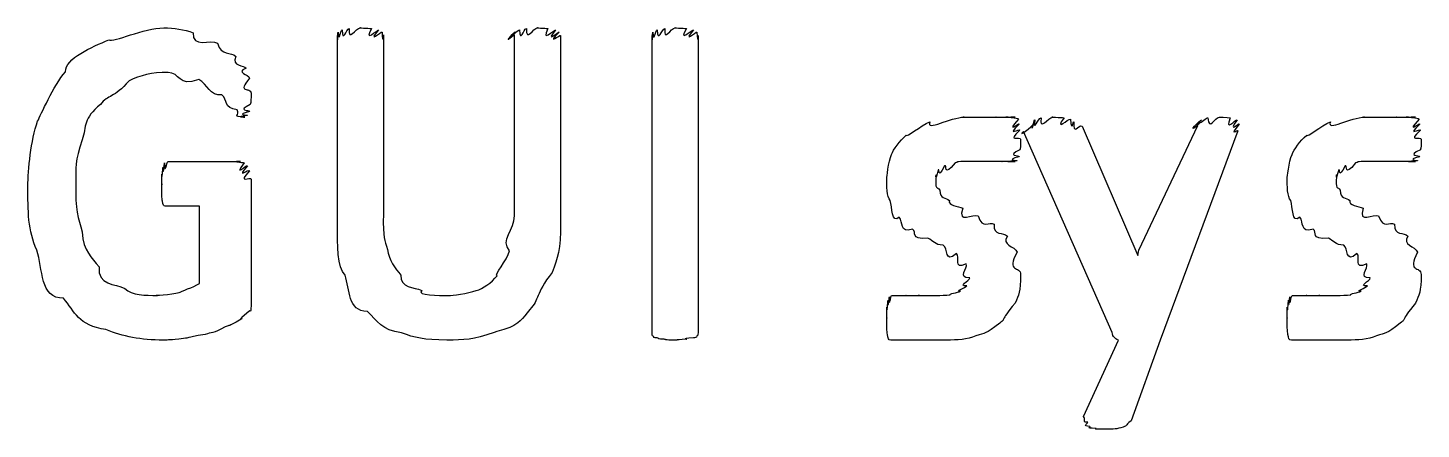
# Model space of a CAD drawing. Header units: millimetres. Extents: x 0 to 216, y 0 to 279.
# Drawn here: x 49.37 to 60.39, y 142.21 to 145.38 of the extents above; entities that cross this region are included whole.
import ezdxf

# ---------------------------------------------------------------- set-up
doc = ezdxf.new("R2010")
doc.units = ezdxf.units.MM
doc.layers.get('0').update_dxf_attribs({"linetype": 'CONTINUOUS'})

msp = doc.modelspace()

# ---------------------------------------------------------------- linework, layer by layer
at = {"color": 0}
for p, q in [((51.8199, 143.818), (51.8199, 145.323)), ((52.1836, 145.328), (52.1836, 143.911)), ((53.2197, 143.895), (53.2197, 145.328)), ((53.5838, 145.323), (53.5838, 143.845)), ((54.3084, 142.974), (54.3084, 145.323)), ((54.6724, 145.323), (54.6724, 142.974)), ((51.1376, 144.865), (51.1376, 144.865)), ((57.7067, 144.606), (58.1477, 143.581)), ((58.1533, 143.625), (58.6218, 144.611)), ((57.9438, 142.974), (57.2438, 144.562)), ((58.9361, 144.567), (58.324, 142.913)), ((50.4818, 144.325), (51.0551, 144.325)), ((51.1376, 144.187), (51.1376, 143.228)), ((50.7298, 143.972), (50.4596, 143.972)), ((50.7298, 143.36), (50.7298, 143.972)), ((58.1477, 143.581), (58.1533, 143.625)), ((57.2202, 143.432), (57.2202, 143.432)), ((60.3857, 143.432), (60.3857, 143.432)), ((57.7176, 142.307), (57.9935, 142.913)), ((58.324, 142.913), (58.0926, 142.274))]:
    msp.add_line(p, q, dxfattribs=at)
for points in [[(50.0133, 145.289), (50.0489, 145.264), (50.2902, 145.383), (50.4486, 145.383)], [(50.4486, 145.383), (50.5273, 145.383), (50.6099, 145.369), (50.6801, 145.344)], [(51.8252, 145.35), (51.8308, 145.251), (51.8432, 145.362), (51.8583, 145.367)], [(51.8583, 145.367), (51.8597, 145.258), (51.8915, 145.373), (51.9134, 145.378)], [(51.9134, 145.378), (51.9038, 145.264), (51.9645, 145.383), (52.0016, 145.383)], [(52.0016, 145.383), (51.974, 145.383), (52.0637, 145.38), (52.0898, 145.378)], [(52.0898, 145.378), (52.0252, 145.258), (52.1339, 145.369), (52.1451, 145.367)], [(52.1451, 145.367), (52.0513, 145.251), (52.1684, 145.357), (52.1727, 145.35)], [(53.2253, 145.35), (53.1163, 145.251), (53.2433, 145.362), (53.2585, 145.367)], [(53.2585, 145.367), (53.2638, 145.258), (53.2917, 145.373), (53.3135, 145.378)], [(53.3135, 145.378), (53.3107, 145.264), (53.3686, 145.383), (53.4017, 145.383)], [(53.4017, 145.383), (53.377, 145.383), (53.4624, 145.38), (53.4843, 145.378)], [(53.4843, 145.378), (53.425, 145.258), (53.5298, 145.369), (53.545, 145.367)], [(53.545, 145.367), (53.4539, 145.251), (53.5686, 145.357), (53.5725, 145.35)], [(54.314, 145.35), (54.3197, 145.251), (54.332, 145.362), (54.3472, 145.367)], [(54.3472, 145.367), (54.3525, 145.258), (54.3856, 145.373), (54.4079, 145.378)], [(54.4079, 145.378), (54.3966, 145.264), (54.4572, 145.383), (54.4904, 145.383)], [(54.4904, 145.383), (54.4657, 145.383), (54.5564, 145.38), (54.5786, 145.378)], [(54.5786, 145.378), (54.5098, 145.258), (54.6185, 145.369), (54.6336, 145.367)], [(54.6336, 145.367), (54.5402, 145.251), (54.6573, 145.357), (54.6612, 145.35)], [(49.6715, 145.036), (49.6672, 145.143), (49.881, 145.23), (50.0133, 145.289)], [(50.6801, 145.344), (50.6705, 145.218), (50.818, 145.295), (50.873, 145.262)], [(50.873, 145.262), (50.902, 145.154), (50.9792, 145.197), (51.0163, 145.157)], [(51.8199, 145.323), (51.8199, 145.235), (51.8213, 145.342), (51.8252, 145.35)], [(52.1727, 145.35), (52.1794, 145.235), (52.1836, 145.335), (52.1836, 145.328)], [(53.2197, 145.328), (53.1054, 145.235), (53.2211, 145.342), (53.2253, 145.35)], [(53.5725, 145.35), (53.4652, 145.235), (53.5838, 145.334), (53.5838, 145.323)], [(54.3084, 145.323), (54.3084, 145.235), (54.3098, 145.342), (54.314, 145.35)], [(54.6612, 145.35), (54.6682, 145.235), (54.6724, 145.334), (54.6724, 145.323)], [(51.0163, 145.157), (50.9792, 145.077), (51.084, 145.088), (51.0992, 145.063)], [(49.451, 144.645), (49.4757, 144.691), (49.5748, 144.928), (49.6715, 145.036)], [(50.4818, 145.03), (50.3509, 145.03), (50.2638, 145.008), (50.1731, 144.964)], [(50.7242, 144.975), (50.5601, 144.912), (50.5767, 145.03), (50.4818, 145.03)], [(51.0992, 145.063), (51.0081, 145.03), (51.1224, 145.015), (51.1267, 144.986)], [(50.1731, 144.964), (50.0532, 144.823), (50.0091, 144.857), (49.947, 144.777)], [(50.9062, 144.854), (50.8138, 144.839), (50.7929, 144.938), (50.7242, 144.975)], [(51.1267, 144.986), (51.0191, 144.857), (51.1376, 144.92), (51.1376, 144.865)], [(51.0275, 144.733), (50.9171, 144.75), (50.957, 144.81), (50.9062, 144.854)], [(51.1376, 144.865), (51.1376, 144.768), (51.1348, 144.802), (51.132, 144.777)], [(49.947, 144.777), (49.8105, 144.666), (49.8369, 144.606), (49.8038, 144.496)], [(51.0879, 144.677), (50.975, 144.677), (51.0565, 144.695), (51.0275, 144.733)], [(51.1267, 144.721), (51.0081, 144.691), (51.1168, 144.695), (51.1101, 144.689)], [(51.132, 144.777), (51.0163, 144.721), (51.1295, 144.735), (51.1267, 144.721)], [(49.3737, 144.126), (49.3737, 144.265), (49.3984, 144.49), (49.451, 144.645)], [(51.1101, 144.689), (50.9944, 144.677), (51.0949, 144.677), (51.0879, 144.677)], [(56.3164, 144.534), (56.3164, 144.508), (56.4293, 144.613), (56.5037, 144.639)], [(56.5037, 144.639), (56.4667, 144.559), (56.6706, 144.677), (56.7739, 144.677)], [(56.7739, 144.677), (56.7313, 144.677), (56.8621, 144.677), (56.9062, 144.677)], [(56.9062, 144.677), (56.9366, 144.677), (56.9902, 144.677), (57.0272, 144.677)], [(57.0272, 144.677), (57.0107, 144.677), (57.095, 144.677), (57.1211, 144.677)], [(57.1211, 144.677), (57.0618, 144.677), (57.1652, 144.677), (57.1761, 144.677)], [(57.1761, 144.677), (57.0879, 144.677), (57.1997, 144.672), (57.2036, 144.661)], [(57.2036, 144.661), (57.095, 144.537), (57.2093, 144.636), (57.2093, 144.622)], [(57.2093, 144.622), (57.0988, 144.512), (57.2149, 144.595), (57.2149, 144.573)], [(57.2438, 144.562), (57.1817, 144.508), (57.3207, 144.607), (57.3207, 144.622)], [(57.3207, 144.622), (57.2989, 144.537), (57.3236, 144.647), (57.332, 144.655)], [(57.332, 144.655), (57.3169, 144.552), (57.3595, 144.668), (57.3814, 144.672)], [(57.3814, 144.672), (57.3648, 144.559), (57.4379, 144.677), (57.4753, 144.677)], [(57.4753, 144.677), (57.4379, 144.677), (57.5412, 144.675), (57.5635, 144.672)], [(57.5635, 144.672), (57.482, 144.556), (57.6019, 144.668), (57.6132, 144.661)], [(57.6132, 144.661), (57.6255, 144.545), (57.6365, 144.65), (57.6407, 144.639)], [(57.6407, 144.639), (57.6365, 144.526), (57.6696, 144.619), (57.7067, 144.606)], [(58.6218, 144.611), (58.5251, 144.541), (58.6384, 144.651), (58.6493, 144.655)], [(58.6493, 144.655), (58.5474, 144.552), (58.6768, 144.668), (58.699, 144.672)], [(58.699, 144.672), (58.71, 144.559), (58.7513, 144.677), (58.7925, 144.677)], [(58.7925, 144.677), (58.783, 144.677), (58.8532, 144.675), (58.8754, 144.672)], [(58.8754, 144.672), (58.8313, 144.552), (58.9195, 144.662), (58.9305, 144.655)], [(58.9305, 144.655), (58.8532, 144.537), (58.947, 144.636), (58.947, 144.622)], [(58.947, 144.622), (58.8532, 144.508), (58.9428, 144.589), (58.9361, 144.567)], [(59.4815, 144.534), (59.4815, 144.508), (59.5947, 144.613), (59.6692, 144.639)], [(59.6692, 144.639), (59.6318, 144.559), (59.8357, 144.677), (59.9391, 144.677)], [(59.9391, 144.677), (59.8964, 144.677), (60.0273, 144.677), (60.0714, 144.677)], [(60.0714, 144.677), (60.1017, 144.677), (60.1557, 144.677), (60.1927, 144.677)], [(60.1927, 144.677), (60.1761, 144.677), (60.2601, 144.677), (60.2865, 144.677)], [(60.2865, 144.677), (60.2273, 144.677), (60.3306, 144.677), (60.3416, 144.677)], [(60.3416, 144.677), (60.2534, 144.677), (60.3649, 144.672), (60.3691, 144.661)], [(60.3691, 144.661), (60.2601, 144.537), (60.3747, 144.636), (60.3747, 144.622)], [(60.3747, 144.622), (60.2643, 144.512), (60.38, 144.595), (60.38, 144.573)], [(49.8038, 144.496), (49.7445, 144.332), (49.754, 144.272), (49.754, 144.148)], [(56.2007, 144.38), (56.213, 144.42), (56.2638, 144.49), (56.3164, 144.534)], [(57.2149, 144.573), (57.1017, 144.471), (57.2202, 144.53), (57.2202, 144.501)], [(57.2202, 144.501), (57.2202, 144.413), (57.2174, 144.443), (57.2149, 144.418)], [(59.3658, 144.38), (59.3781, 144.42), (59.4293, 144.49), (59.4815, 144.534)], [(60.38, 144.573), (60.2671, 144.471), (60.3857, 144.53), (60.3857, 144.501)], [(60.3857, 144.501), (60.3857, 144.413), (60.3829, 144.443), (60.38, 144.418)], [(56.1619, 144.198), (56.1619, 144.188), (56.1742, 144.325), (56.2007, 144.38)], [(57.2149, 144.418), (57.0988, 144.365), (57.2121, 144.377), (57.2093, 144.363)], [(59.3273, 144.198), (59.3273, 144.188), (59.3397, 144.325), (59.3658, 144.38)], [(60.38, 144.418), (60.2643, 144.365), (60.3772, 144.377), (60.3747, 144.363)], [(50.4321, 144.225), (50.4349, 144.166), (50.4391, 144.27), (50.443, 144.28)], [(50.443, 144.28), (50.443, 144.192), (50.45, 144.306), (50.4543, 144.314)], [(50.4543, 144.314), (50.4543, 144.206), (50.4705, 144.325), (50.4818, 144.325)], [(51.0551, 144.325), (50.9722, 144.325), (51.0716, 144.321), (51.0826, 144.314)], [(51.0826, 144.314), (50.9944, 144.195), (51.1016, 144.303), (51.1101, 144.292)], [(51.1101, 144.292), (51.0081, 144.177), (51.1224, 144.271), (51.1267, 144.253)], [(56.5697, 144.259), (56.5397, 144.151), (56.5535, 144.234), (56.5535, 144.22)], [(56.6194, 144.292), (56.5616, 144.177), (56.581, 144.272), (56.5697, 144.259)], [(56.702, 144.314), (56.6057, 144.195), (56.6416, 144.303), (56.6194, 144.292)], [(56.8233, 144.325), (56.6759, 144.325), (56.738, 144.321), (56.702, 144.314)], [(56.9613, 144.325), (56.8896, 144.325), (56.8745, 144.325), (56.8233, 144.325)], [(57.066, 144.325), (56.9694, 144.325), (57.0011, 144.325), (56.9613, 144.325)], [(57.1377, 144.325), (57.0286, 144.325), (57.095, 144.325), (57.066, 144.325)], [(57.1761, 144.325), (57.066, 144.325), (57.1556, 144.325), (57.1377, 144.325)], [(57.1927, 144.33), (57.0798, 144.325), (57.1832, 144.325), (57.1761, 144.325)], [(57.2093, 144.363), (57.0907, 144.336), (57.1997, 144.337), (57.1927, 144.33)], [(59.7352, 144.259), (59.7048, 144.151), (59.7186, 144.234), (59.7186, 144.22)], [(59.7849, 144.292), (59.727, 144.177), (59.7461, 144.272), (59.7352, 144.259)], [(59.8674, 144.314), (59.7711, 144.195), (59.8068, 144.303), (59.7849, 144.292)], [(59.9888, 144.325), (59.8413, 144.325), (59.9034, 144.321), (59.8674, 144.314)], [(60.1267, 144.325), (60.0548, 144.325), (60.0396, 144.325), (59.9888, 144.325)], [(60.2312, 144.325), (60.1349, 144.325), (60.1666, 144.325), (60.1267, 144.325)], [(60.3031, 144.325), (60.1941, 144.325), (60.2601, 144.325), (60.2312, 144.325)], [(60.3416, 144.325), (60.2312, 144.325), (60.3208, 144.325), (60.3031, 144.325)], [(60.3582, 144.33), (60.2449, 144.325), (60.3483, 144.325), (60.3416, 144.325)], [(60.3747, 144.363), (60.2562, 144.336), (60.3649, 144.337), (60.3582, 144.33)], [(49.754, 144.148), (49.7445, 143.946), (49.7706, 143.878), (49.8038, 143.768)], [(50.4321, 144.148), (50.4321, 144.118), (50.4321, 144.204), (50.4321, 144.225)], [(50.4377, 144.011), (50.4321, 144.027), (50.4321, 144.085), (50.4321, 144.148)], [(51.1267, 144.253), (51.0191, 144.14), (51.1376, 144.212), (51.1376, 144.187)], [(56.1894, 144.016), (56.1619, 144.052), (56.1619, 144.128), (56.1619, 144.198)], [(56.5535, 144.22), (56.5397, 144.089), (56.5616, 144.132), (56.581, 144.099)], [(59.3549, 144.016), (59.3273, 144.052), (59.3273, 144.128), (59.3273, 144.198)], [(59.7186, 144.22), (59.7048, 144.089), (59.727, 144.132), (59.7461, 144.099)], [(49.4453, 143.625), (49.3737, 143.774), (49.3737, 143.941), (49.3737, 144.126)], [(56.581, 144.099), (56.581, 144.027), (56.6279, 144.041), (56.6579, 144.016)], [(59.7461, 144.099), (59.7461, 144.027), (59.793, 144.041), (59.8234, 144.016)], [(50.4596, 143.972), (50.443, 143.972), (50.4444, 143.984), (50.4377, 144.011)], [(56.261, 143.884), (56.1979, 143.831), (56.2074, 143.964), (56.1894, 144.016)], [(56.6579, 144.016), (56.6431, 143.979), (56.7256, 143.973), (56.7626, 143.956)], [(56.7626, 143.956), (56.72, 143.824), (56.8427, 143.917), (56.884, 143.895)], [(59.4265, 143.884), (59.363, 143.831), (59.3729, 143.964), (59.3549, 144.016)], [(59.8234, 144.016), (59.8082, 143.979), (59.8911, 143.973), (59.9281, 143.956)], [(59.9281, 143.956), (59.8854, 143.824), (60.0082, 143.917), (60.0495, 143.895)], [(51.8806, 143.426), (51.8199, 143.487), (51.8199, 143.67), (51.8199, 143.818)], [(52.1836, 143.911), (52.1794, 143.707), (52.1945, 143.71), (52.2168, 143.63)], [(53.1813, 143.619), (53.1054, 143.699), (53.2197, 143.792), (53.2197, 143.895)], [(53.5838, 143.845), (53.5838, 143.622), (53.5615, 143.565), (53.5174, 143.448)], [(56.3658, 143.79), (56.261, 143.758), (56.2942, 143.847), (56.261, 143.884)], [(56.884, 143.895), (56.9225, 143.784), (56.9694, 143.853), (57.0107, 143.829)], [(57.0107, 143.829), (57.0025, 143.732), (57.0851, 143.771), (57.1154, 143.735)], [(59.5313, 143.79), (59.4265, 143.758), (59.4596, 143.847), (59.4265, 143.884)], [(60.0495, 143.895), (60.0879, 143.784), (60.1349, 143.853), (60.1761, 143.829)], [(60.1761, 143.829), (60.168, 143.732), (60.2506, 143.771), (60.2809, 143.735)], [(49.8038, 143.768), (49.8105, 143.611), (49.881, 143.57), (49.936, 143.492)], [(56.4871, 143.718), (56.3383, 143.707), (56.406, 143.764), (56.3658, 143.79)], [(56.6085, 143.663), (56.5397, 143.666), (56.5312, 143.699), (56.4871, 143.718)], [(57.1154, 143.735), (57.066, 143.663), (57.1733, 143.659), (57.1927, 143.608)], [(59.6526, 143.718), (59.5037, 143.707), (59.5711, 143.764), (59.5313, 143.79)], [(59.774, 143.663), (59.7048, 143.666), (59.6967, 143.699), (59.6526, 143.718)], [(60.2809, 143.735), (60.2312, 143.663), (60.3388, 143.659), (60.3582, 143.608)], [(49.6549, 143.244), (49.469, 143.24), (49.4923, 143.477), (49.4453, 143.625)], [(52.2168, 143.63), (52.2277, 143.545), (52.2774, 143.481), (52.3215, 143.426)], [(53.0821, 143.421), (53.0571, 143.424), (53.1594, 143.542), (53.1813, 143.619)], [(56.7133, 143.597), (56.6166, 143.512), (56.6484, 143.644), (56.6085, 143.663)], [(56.7902, 143.515), (56.6801, 143.465), (56.7461, 143.575), (56.7133, 143.597)], [(57.1927, 143.608), (57.1017, 143.445), (57.2202, 143.5), (57.2202, 143.432)], [(59.8784, 143.597), (59.7821, 143.512), (59.8138, 143.644), (59.774, 143.663)], [(59.9556, 143.515), (59.8456, 143.465), (59.9115, 143.575), (59.8784, 143.597)], [(60.3582, 143.608), (60.2671, 143.445), (60.3857, 143.5), (60.3857, 143.432)], [(49.936, 143.492), (49.9251, 143.343), (50.0627, 143.361), (50.14, 143.322)], [(56.818, 143.404), (56.7161, 143.401), (56.8082, 143.484), (56.7902, 143.515)], [(59.9832, 143.404), (59.8812, 143.401), (59.9736, 143.484), (59.9556, 143.515)], [(52.0569, 143.14), (51.8996, 143.141), (51.9204, 143.312), (51.8806, 143.426)], [(52.3215, 143.426), (52.3187, 143.322), (52.4235, 143.334), (52.4866, 143.305)], [(52.9167, 143.305), (52.9689, 143.317), (53.038, 143.368), (53.0821, 143.421)], [(53.5174, 143.448), (53.3809, 143.273), (53.4183, 143.236), (53.3411, 143.156)], [(56.7958, 143.343), (56.7161, 143.335), (56.818, 143.382), (56.818, 143.404)], [(57.2202, 143.432), (57.2202, 143.291), (57.205, 143.272), (57.1761, 143.206)], [(59.9613, 143.343), (59.8812, 143.335), (59.9832, 143.382), (59.9832, 143.404)], [(60.3857, 143.432), (60.3857, 143.291), (60.3705, 143.272), (60.3416, 143.206)], [(50.14, 143.322), (50.1964, 143.266), (50.3026, 143.266), (50.3989, 143.266)], [(50.3989, 143.266), (50.3467, 143.266), (50.5107, 143.273), (50.57, 143.288)], [(50.57, 143.288), (50.5823, 143.299), (50.6815, 143.33), (50.7298, 143.36)], [(52.4866, 143.305), (52.4439, 143.266), (52.6203, 143.266), (52.7018, 143.266)], [(52.7018, 143.266), (52.7237, 143.266), (52.8532, 143.279), (52.9167, 143.305)], [(56.5587, 143.266), (56.5838, 143.266), (56.6332, 143.268), (56.6635, 143.272)], [(56.6635, 143.272), (56.6469, 143.278), (56.7242, 143.288), (56.7461, 143.299)], [(56.7461, 143.299), (56.691, 143.299), (56.7849, 143.324), (56.7958, 143.343)], [(59.7242, 143.266), (59.7489, 143.266), (59.7987, 143.268), (59.829, 143.272)], [(59.829, 143.272), (59.8124, 143.278), (59.8897, 143.288), (59.9115, 143.299)], [(59.9115, 143.299), (59.8565, 143.299), (59.9504, 143.324), (59.9613, 143.343)], [(49.9911, 142.996), (49.7706, 143.027), (49.7459, 143.137), (49.6549, 143.244)], [(51.1376, 143.228), (51.1376, 143.09), (51.132, 143.164), (51.121, 143.14)], [(53.3411, 143.156), (53.2268, 142.994), (53.1703, 143.014), (53.0599, 142.974)], [(56.1619, 143.173), (56.1647, 143.108), (56.1689, 143.213), (56.1728, 143.228)], [(56.1619, 143.09), (56.1619, 143.064), (56.1619, 143.151), (56.1619, 143.173)], [(56.1728, 143.228), (56.1728, 143.137), (56.1799, 143.251), (56.1841, 143.255)], [(56.1841, 143.255), (56.1799, 143.148), (56.1922, 143.266), (56.2007, 143.266)], [(56.2007, 143.266), (56.1979, 143.266), (56.2254, 143.266), (56.2448, 143.266)], [(56.2448, 143.266), (56.2391, 143.266), (56.2903, 143.266), (56.3164, 143.266)], [(56.3164, 143.266), (56.2942, 143.266), (56.3795, 143.266), (56.4212, 143.266)], [(56.4212, 143.266), (56.3742, 143.266), (56.5065, 143.266), (56.5587, 143.266)], [(57.1761, 143.206), (57.0466, 143.046), (57.1101, 143.09), (57.0547, 143.046)], [(59.3273, 143.173), (59.3302, 143.108), (59.334, 143.213), (59.3383, 143.228)], [(59.3273, 143.09), (59.3273, 143.064), (59.3273, 143.151), (59.3273, 143.173)], [(59.3383, 143.228), (59.3383, 143.137), (59.3453, 143.251), (59.3492, 143.255)], [(59.3492, 143.255), (59.3453, 143.148), (59.3577, 143.266), (59.3658, 143.266)], [(59.3658, 143.266), (59.363, 143.266), (59.3908, 143.266), (59.4099, 143.266)], [(59.4099, 143.266), (59.4046, 143.266), (59.4554, 143.266), (59.4815, 143.266)], [(59.4815, 143.266), (59.4596, 143.266), (59.545, 143.266), (59.5863, 143.266)], [(59.5863, 143.266), (59.5394, 143.266), (59.6717, 143.266), (59.7242, 143.266)], [(60.3416, 143.206), (60.2121, 143.046), (60.2753, 143.09), (60.2202, 143.046)], [(51.0604, 143.079), (50.9351, 143.004), (50.9845, 143.04), (50.9337, 143.018)], [(51.121, 143.14), (51.0011, 143.042), (51.0935, 143.097), (51.0604, 143.079)], [(52.3268, 142.969), (52.1727, 142.991), (52.1339, 143.065), (52.0569, 143.14)], [(56.1675, 142.958), (56.1619, 142.976), (56.1619, 143.035), (56.1619, 143.09)], [(57.0547, 143.046), (56.9405, 142.958), (56.9405, 142.969), (56.8674, 142.947)], [(59.333, 142.958), (59.3273, 142.976), (59.3273, 143.035), (59.3273, 143.09)], [(60.2202, 143.046), (60.1059, 142.958), (60.1059, 142.969), (60.0329, 142.947)], [(50.443, 142.913), (50.2694, 142.913), (50.1234, 142.941), (49.9911, 142.996)], [(50.7739, 142.958), (50.6042, 142.927), (50.6607, 142.931), (50.6028, 142.925)], [(50.9337, 143.018), (50.8317, 142.96), (50.8289, 142.976), (50.7739, 142.958)], [(52.6852, 142.913), (52.499, 142.913), (52.433, 142.931), (52.3268, 142.969)], [(53.0599, 142.974), (52.8891, 142.913), (52.8242, 142.913), (52.6852, 142.913)], [(54.314, 142.947), (54.3084, 142.942), (54.3084, 142.963), (54.3084, 142.974)], [(54.3472, 142.93), (54.3197, 142.927), (54.3207, 142.938), (54.314, 142.947)], [(54.6612, 142.947), (54.6573, 142.927), (54.6474, 142.933), (54.6336, 142.93)], [(54.6724, 142.974), (54.6682, 142.942), (54.6682, 142.954), (54.6612, 142.947)], [(56.195, 142.913), (56.1728, 142.913), (56.1742, 142.927), (56.1675, 142.958)], [(56.8674, 142.947), (56.7972, 142.913), (56.72, 142.913), (56.636, 142.913)], [(57.9603, 142.936), (57.9519, 142.938), (57.9466, 142.959), (57.9438, 142.974)], [(57.9935, 142.913), (57.9713, 142.916), (57.9713, 142.925), (57.9603, 142.936)], [(59.3605, 142.913), (59.3383, 142.913), (59.3397, 142.927), (59.333, 142.958)], [(60.0329, 142.947), (59.9627, 142.913), (59.8854, 142.913), (59.8015, 142.913)], [(50.6028, 142.925), (50.4899, 142.913), (50.4941, 142.913), (50.443, 142.913)], [(54.4022, 142.919), (54.3486, 142.921), (54.3609, 142.926), (54.3472, 142.93)], [(54.4904, 142.913), (54.3966, 142.913), (54.4269, 142.915), (54.4022, 142.919)], [(54.5786, 142.919), (54.4657, 142.913), (54.5264, 142.913), (54.4904, 142.913)], [(54.6336, 142.93), (54.5098, 142.921), (54.6005, 142.922), (54.5786, 142.919)], [(56.2557, 142.913), (56.1979, 142.913), (56.2088, 142.913), (56.195, 142.913)], [(56.3492, 142.913), (56.2501, 142.913), (56.2804, 142.913), (56.2557, 142.913)], [(56.4815, 142.913), (56.3273, 142.913), (56.3894, 142.913), (56.3492, 142.913)], [(56.636, 142.913), (56.5397, 142.913), (56.5284, 142.913), (56.4815, 142.913)], [(59.4212, 142.913), (59.363, 142.913), (59.3743, 142.913), (59.3605, 142.913)], [(59.5147, 142.913), (59.4155, 142.913), (59.4459, 142.913), (59.4212, 142.913)], [(59.647, 142.913), (59.4928, 142.913), (59.5545, 142.913), (59.5147, 142.913)], [(59.8015, 142.913), (59.7048, 142.913), (59.6939, 142.913), (59.647, 142.913)], [(57.7508, 142.263), (57.7024, 142.256), (57.7398, 142.289), (57.7176, 142.307)], [(57.7674, 142.23), (57.7024, 142.23), (57.7508, 142.25), (57.7508, 142.263)], [(57.8115, 142.214), (57.7247, 142.216), (57.7783, 142.223), (57.7674, 142.23)], [(57.894, 142.208), (57.7645, 142.208), (57.8337, 142.211), (57.8115, 142.214)], [(58.0319, 142.224), (57.9783, 142.208), (57.9561, 142.208), (57.894, 142.208)], [(58.0926, 142.274), (58.0401, 142.23), (58.0651, 142.236), (58.0319, 142.224)]]:
    msp.add_open_spline(points, degree=3, dxfattribs=at)

doc.saveas('drawing.dxf')
